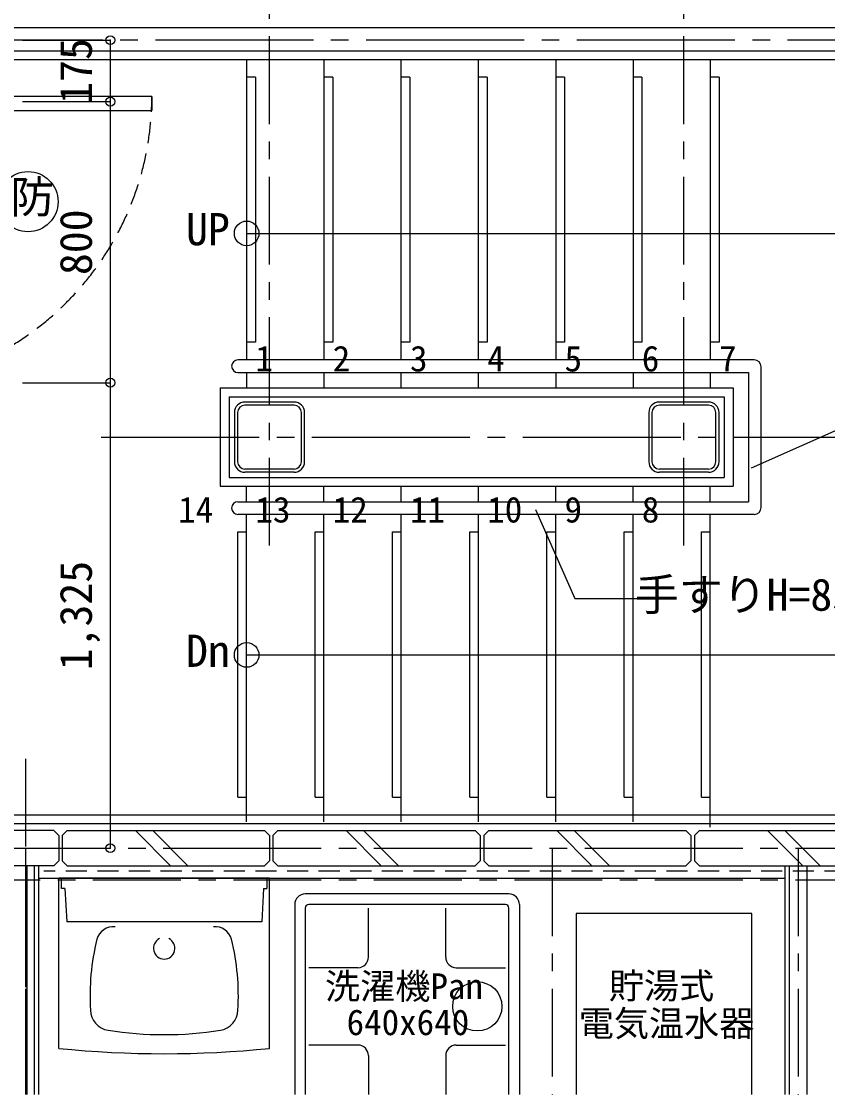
# Model space of a CAD drawing. Units: millimetres, scale not verified. Extents: x -9990 to 10135, y -7026 to 7050.
# Drawn here: x 5456 to 7751, y 1647 to 4701 of the extents above; entities that cross this region are included whole.
import ezdxf
from ezdxf.enums import TextEntityAlignment as Align

# ---------------------------------------------------------------- set-up
doc = ezdxf.new("R2010")
doc.units = ezdxf.units.MM
doc.header["$LTSCALE"] = 50
doc.header["$PDMODE"] = 32
doc.header["$PDSIZE"] = 25
for name, pattern in [('CHAIN1', [8, 5, -1, 1, -1]), ('CHAIN2', [12, 9, -1, 1, -1]), ('DASHED1', [1.8, 1.2, -0.6])]:
    doc.linetypes.add(name, pattern=pattern)
for name, color, linetype in [('1-0', 4, 'Continuous'), ('1-1', 6, 'Continuous'), ('1-2', 7, 'Continuous'), ('1-3', 2, 'Continuous'), ('1-4', 4, 'Continuous'), ('1-5', 6, 'Continuous')]:
    doc.layers.add(name, color=color, linetype=linetype)
doc.styles.add('ＭＳ ゴシック', font='')
doc.styles.get('ＭＳ ゴシック').set_extended_font_data('MS Gothic')

msp = doc.modelspace()

# ---------------------------------------------------------------- linework, layer by layer
at = {"layer": '1-0', "color": 6, "linetype": 'CHAIN2'}
for p, q in [((9287.22, 4647.76), (4917.1, 4647.76)), ((5682.97, 3517.76), (9287.22, 3517.76)), ((2859.6, 2347.76), (9787.22, 2347.76))]:
    msp.add_line(p, q, dxfattribs=at)
at = {"layer": '1-1', "linetype": 'CHAIN1'}
for p, q in [((6162.11, 3208.87), (6162.11, 5809.12)), ((7342.1, 3208.87), (7342.1, 5809.12)), ((5467.1, 2602.46), (5467.1, 1646.52)), ((6967.1, 2347.76), (6967.1, 1646.52)), ((7667.1, 2347.76), (7667.1, 1646.52)), ((2859.6, 2257.76), (9024.97, 2257.76))]:
    msp.add_line(p, q, dxfattribs=at)
at = {"layer": '1-2'}
for p, q in [((6232.1, 3617.76), (6092.1, 3617.76)), ((6232.1, 3608.76), (6092.1, 3608.76)), ((7412.1, 3617.76), (7272.1, 3617.76)), ((7412.1, 3608.76), (7272.1, 3608.76)), ((6062.1, 3587.76), (6062.1, 3447.76)), ((6071.1, 3587.76), (6071.1, 3447.76)), ((6253.1, 3447.76), (6253.1, 3587.76)), ((6262.11, 3447.76), (6262.11, 3587.76)), ((7242.1, 3587.76), (7242.1, 3447.76)), ((7251.1, 3587.76), (7251.1, 3447.76)), ((7433.1, 3447.76), (7433.1, 3587.76)), ((7442.1, 3447.76), (7442.1, 3587.76)), ((6232.1, 3426.76), (6092.1, 3426.76)), ((7412.1, 3426.76), (7272.1, 3426.76)), ((6232.1, 3417.76), (6092.1, 3417.76)), ((7412.1, 3417.76), (7272.1, 3417.76)), ((5547.96, 2397.76), (5236.24, 2397.76)), ((5562.1, 2383.62), (5547.96, 2397.76)), ((5562.1, 2383.62), (5562.1, 2311.9)), ((5572.1, 2383.62), (5586.24, 2397.76)), ((5572.1, 2383.62), (5572.1, 2311.9)), ((5586.24, 2397.76), (6147.96, 2397.76)), ((6162.1, 2383.62), (6147.96, 2397.76)), ((6162.1, 2383.62), (6162.1, 2311.9)), ((6172.1, 2383.62), (6186.24, 2397.76)), ((6172.1, 2383.62), (6172.1, 2311.9)), ((6186.24, 2397.76), (6747.96, 2397.76)), ((6762.1, 2383.62), (6747.96, 2397.76)), ((6762.1, 2383.62), (6762.1, 2311.9)), ((6772.1, 2383.62), (6786.24, 2397.76)), ((6772.1, 2383.62), (6772.1, 2311.9)), ((6786.24, 2397.76), (7347.96, 2397.76)), ((7362.1, 2383.62), (7347.96, 2397.76)), ((7362.1, 2383.62), (7362.1, 2311.9)), ((7372.1, 2383.62), (7386.24, 2397.76)), ((7372.1, 2383.62), (7372.1, 2311.9)), ((7386.24, 2397.76), (7947.96, 2397.76)), ((5547.96, 2297.76), (5236.24, 2297.76)), ((5547.96, 2297.76), (5562.1, 2311.9)), ((5586.24, 2297.76), (5572.1, 2311.9)), ((5586.24, 2297.76), (6147.96, 2297.76)), ((6147.96, 2297.76), (6162.1, 2311.9)), ((6186.24, 2297.76), (6172.1, 2311.9)), ((6186.24, 2297.76), (6747.96, 2297.76)), ((6747.96, 2297.76), (6762.1, 2311.9)), ((6786.24, 2297.76), (6772.1, 2311.9)), ((6786.24, 2297.76), (7347.96, 2297.76)), ((7347.96, 2297.76), (7362.1, 2311.9)), ((7386.24, 2297.76), (7372.1, 2311.9)), ((7386.24, 2297.76), (7947.96, 2297.76))]:
    msp.add_line(p, q, dxfattribs=at)
at = {"layer": '1-2', "color": 2}
msp.add_line((4987.1, 2417.76), (8387.11, 2417.76), dxfattribs=at)
at = {"layer": '1-2', "color": 4}
for p, q in [((5880.34, 2297.76), (5780.34, 2397.76)), ((5929.84, 2297.76), (5829.84, 2397.76)), ((6480.34, 2297.76), (6380.34, 2397.76)), ((6529.84, 2297.76), (6429.84, 2397.76)), ((7080.34, 2297.76), (6980.35, 2397.76)), ((7129.84, 2297.76), (7029.84, 2397.76)), ((7680.34, 2297.76), (7580.35, 2397.76)), ((7729.84, 2297.76), (7629.84, 2397.76))]:
    msp.add_line(p, q, dxfattribs=at)
at = {"layer": '1-2', "color": 2, "linetype": 'DASHED1'}
msp.add_line((8252.1, 2282.76), (5519.6, 2282.76), dxfattribs=at)
at = {"layer": '1-2', "color": 6}
for p, q in [((7034.94, 2161.99), (7034.94, 1646.52)), ((7534.94, 2161.99), (7034.94, 2161.99)), ((7534.94, 1646.52), (7534.94, 2161.99))]:
    msp.add_line(p, q, dxfattribs=at)
at = {"layer": '1-2'}
for centre, radius, start, end in [((6092.1, 3587.76), 30, 90, 180), ((6092.1, 3587.76), 21, 90, 180), ((6232.1, 3587.76), 30, 0, 90), ((6232.1, 3587.76), 21, 0, 90), ((7272.1, 3587.76), 30, 90, 180), ((7272.1, 3587.76), 21, 90, 180), ((7412.1, 3587.76), 30, 0, 90), ((7412.1, 3587.76), 21, 0, 90), ((6092.1, 3447.76), 30, 180, 270), ((6092.1, 3447.76), 21, 180, 270), ((6232.1, 3447.76), 30, 270, 0), ((6232.1, 3447.76), 21, 270, 0), ((7272.1, 3447.76), 30, 180, 270), ((7272.1, 3447.76), 21, 180, 270), ((7412.1, 3447.76), 30, 270, 0), ((7412.1, 3447.76), 21, 270, 0)]:
    msp.add_arc(centre, radius, start, end, dxfattribs=at)
at = {"layer": '1-3', "color": 3}
for p, q in [((5471.1, 2297.76), (5471.1, 1646.52)), ((7642.11, 2297.76), (7642.11, 1646.52)), ((7692.1, 2297.76), (7692.1, 1646.52))]:
    msp.add_line(p, q, dxfattribs=at)
at = {"layer": '1-3'}
for p, q in [((5492.1, 2297.76), (5492.1, 1646.52)), ((5504.6, 2297.76), (5504.6, 1646.52)), ((7629.61, 2297.76), (7629.61, 1646.52)), ((5504.6, 2262.76), (7629.61, 2262.76))]:
    msp.add_line(p, q, dxfattribs=at)
at = {"layer": '1-3', "color": 6}
for p, q in [((5562.4, 1777.79), (5562.4, 2262.76)), ((6162.41, 2262.76), (5562.4, 2262.76)), ((5569.9, 2232.76), (5569.9, 2262.76)), ((6154.9, 2262.76), (6154.9, 2232.76)), ((6162.41, 1777.79), (6162.41, 2262.76)), ((5579.9, 2232.76), (5569.9, 2232.76)), ((5579.9, 2232.76), (5584.9, 2137.75)), ((6144.9, 2232.76), (6139.9, 2137.75)), ((6144.9, 2232.76), (6154.9, 2232.76)), ((6139.9, 2137.75), (5584.9, 2137.75))]:
    msp.add_line(p, q, dxfattribs=at)
at = {"layer": '1-3', "color": 5}
for p, q in [((6843.82, 2217.45), (6263.82, 2217.45)), ((6233.82, 2187.45), (6233.82, 1646.52)), ((6263.82, 2177.45), (6263.82, 1646.52)), ((6833.82, 2187.45), (6273.82, 2187.45)), ((6443.82, 2037.45), (6443.82, 2177.45)), ((6663.82, 2037.45), (6663.82, 2177.45)), ((6843.82, 1646.52), (6843.82, 2177.45)), ((6873.82, 2187.45), (6873.82, 1646.52)), ((6413.82, 2007.45), (6273.82, 2007.45)), ((6693.82, 2007.45), (6833.82, 2007.45)), ((6413.82, 1787.45), (6273.82, 1787.45)), ((6693.82, 1787.45), (6833.82, 1787.45)), ((6443.82, 1757.45), (6443.82, 1646.52)), ((6663.82, 1757.45), (6663.82, 1646.52))]:
    msp.add_line(p, q, dxfattribs=at)
msp.add_circle((6753.82, 1897.45), 70, dxfattribs=at)
for centre, radius, start, end in [((6263.82, 2187.45), 30, 90, 180), ((6843.82, 2187.45), 30, 0, 90), ((6273.82, 2177.45), 10, 90, 180), ((6833.82, 2177.45), 10, 0, 90), ((6413.82, 2037.45), 30, 270, 0), ((6693.82, 2037.45), 30, 180, 270), ((6413.82, 1757.45), 30, 0, 90), ((6693.82, 1757.45), 30, 90, 180)]:
    msp.add_arc(centre, radius, start, end, dxfattribs=at)
at = {"layer": '1-3', "color": 6}
for centre, radius, start, end in [((5718.66, 2074.44), 50, 85.821, 163.84698), ((6006.15, 2074.44), 50, 16.153, 94.179), ((6315.61, 1929.37), 664.29, 166.153, 183.65399), ((5862.41, 2062.76), 30.5, 115.795, 64.20499), ((5409.18, 1929.37), 664.29, 356.34601, 13.84601), ((5712.66, 1888.44), 60, 181.34799, 260.23599), ((6012.14, 1888.44), 60, 279.76399, 358.65199), ((5862.41, 2862.09), 1045.08, 261.198, 278.80199), ((5862.41, 4762.75), 3000, 264.26099, 275.739)]:
    msp.add_arc(centre, radius, start, end, dxfattribs=at)
at = {"layer": '1-4', "color": 6}
for p, q in [((8502.1, 4682.76), (4917.1, 4682.76)), ((6097.1, 4592.76), (6097.1, 3737.75)), ((6317.11, 4592.76), (6317.11, 3737.75)), ((6537.1, 3737.75), (6537.1, 4592.76)), ((6757.11, 3737.75), (6757.11, 4592.76)), ((6977.1, 4592.76), (6977.1, 3737.75)), ((7197.11, 4592.76), (7197.11, 3737.75)), ((7417.1, 4592.76), (7417.1, 3737.75)), ((6122.1, 4542.76), (6097.1, 4542.76)), ((6122.1, 4542.76), (6122.1, 3787.76)), ((6342.11, 4542.76), (6317.11, 4542.76)), ((6342.11, 4542.76), (6342.11, 3787.76)), ((6562.11, 4542.76), (6537.11, 4542.76)), ((6562.11, 4542.76), (6562.11, 3787.76)), ((6782.12, 4542.76), (6757.12, 4542.76)), ((6782.12, 4542.76), (6782.12, 3787.76)), ((7002.13, 4542.76), (6977.13, 4542.76)), ((7002.13, 4542.76), (7002.13, 3787.76)), ((7222.13, 4542.76), (7197.13, 4542.76)), ((7222.13, 4542.76), (7222.13, 3787.76)), ((7442.14, 4542.76), (7417.14, 4542.76)), ((7442.14, 4542.76), (7442.14, 3787.76)), ((6097.1, 4097.76), (7987.1, 4097.76)), ((6122.1, 3787.76), (6097.1, 3787.76)), ((6342.11, 3787.76), (6317.11, 3787.76)), ((6562.11, 3787.76), (6537.11, 3787.76)), ((6782.12, 3787.76), (6757.12, 3787.76)), ((7002.13, 3787.76), (6977.13, 3787.76)), ((7222.13, 3787.76), (7197.13, 3787.76)), ((7442.14, 3787.76), (7417.14, 3787.76)), ((8403.48, 3815.2), (7533.83, 3429.44)), ((7542.1, 3737.75), (6072.1, 3737.75)), ((6072.1, 3701.75), (7526.1, 3701.75)), ((6097.1, 3701.75), (6097.1, 3657.76)), ((6317.11, 3701.75), (6317.11, 3657.76)), ((6537.1, 3657.76), (6537.1, 3701.75)), ((6757.11, 3657.76), (6757.11, 3701.75)), ((6977.1, 3701.75), (6977.1, 3657.76)), ((7197.11, 3701.75), (7197.11, 3657.76)), ((7417.1, 3701.75), (7417.1, 3657.76)), ((7526.1, 3701.75), (7526.1, 3333.76)), ((7562.1, 3317.76), (7562.1, 3717.75)), ((6097.1, 3333.76), (6097.1, 3377.76)), ((6317.11, 3333.76), (6317.11, 3377.76)), ((6537.1, 3333.76), (6537.1, 3377.76)), ((6757.11, 3333.76), (6757.11, 3377.76)), ((6977.1, 3333.76), (6977.1, 3377.76)), ((7197.11, 3333.76), (7197.11, 3377.76)), ((7417.1, 3333.76), (7417.1, 3377.76)), ((6072.1, 3333.76), (7526.1, 3333.76)), ((7542.1, 3297.76), (6072.1, 3297.76)), ((6097.1, 2422.76), (6097.1, 3297.76)), ((6317.11, 2422.76), (6317.11, 3297.76)), ((6537.1, 2422.76), (6537.1, 3297.76)), ((6757.11, 2422.76), (6757.11, 3297.76)), ((6977.1, 2422.76), (6977.1, 3297.76)), ((7197.11, 2422.76), (7197.11, 3297.76)), ((7417.1, 2407.76), (7417.1, 3297.76)), ((6072.06, 3247.76), (6097.06, 3247.76)), ((6072.06, 2492.76), (6072.06, 3247.76)), ((6292.06, 3247.76), (6317.06, 3247.76)), ((6292.06, 2492.76), (6292.06, 3247.76)), ((6512.06, 3247.76), (6537.06, 3247.76)), ((6512.06, 2492.76), (6512.06, 3247.76)), ((6732.06, 3247.76), (6757.06, 3247.76)), ((6732.06, 2492.76), (6732.06, 3247.76)), ((6952.06, 3247.76), (6977.06, 3247.76)), ((6952.06, 2492.76), (6952.06, 3247.76)), ((7172.06, 3247.76), (7197.06, 3247.76)), ((7172.06, 2492.76), (7172.06, 3247.76)), ((7392.06, 3247.76), (7417.06, 3247.76)), ((7392.06, 2492.76), (7392.06, 3247.76)), ((6097.1, 2897.76), (7987.1, 2897.76)), ((6072.06, 2492.76), (6097.06, 2492.76)), ((6292.06, 2492.76), (6317.06, 2492.76)), ((6512.06, 2492.76), (6537.06, 2492.76)), ((6732.06, 2492.76), (6757.06, 2492.76)), ((6952.06, 2492.76), (6977.06, 2492.76)), ((7172.06, 2492.76), (7197.06, 2492.76)), ((7392.06, 2492.76), (7417.06, 2492.76))]:
    msp.add_line(p, q, dxfattribs=at)
at = {"layer": '1-4'}
for p, q in [((5458.96, 4647.76), (5708.96, 4647.76)), ((5708.96, 4647.76), (5708.96, 2347.76)), ((5458.96, 4472.76), (5708.96, 4472.76)), ((5458.96, 3672.75), (5708.96, 3672.75)), ((5458.96, 2347.76), (5708.96, 2347.76))]:
    msp.add_line(p, q, dxfattribs=at)
at = {"layer": '1-4', "color": 7}
for p, q in [((5827.1, 4487.75), (4952.1, 4487.75)), ((5827.1, 4487.75), (5827.1, 4447.76)), ((4997.1, 4447.76), (5827.1, 4447.76))]:
    msp.add_line(p, q, dxfattribs=at)
at = {"layer": '1-4', "color": 2}
for p, q in [((6022.1, 3657.76), (6022.1, 3377.76)), ((6022.1, 3657.76), (7482.1, 3657.76)), ((7482.1, 3657.76), (7482.1, 3377.76)), ((6047.1, 3632.76), (6047.1, 3402.76)), ((6047.1, 3632.76), (7457.1, 3632.76)), ((7457.1, 3632.76), (7457.1, 3402.76)), ((6047.1, 3402.76), (7457.1, 3402.76)), ((6022.1, 3377.76), (7482.1, 3377.76)), ((4987.1, 2442.76), (8412.1, 2442.76))]:
    msp.add_line(p, q, dxfattribs=at)
at = {"layer": '1-4', "color": 6, "linetype": 'CHAIN1'}
msp.add_line((5467.11, 2347.76), (5467.11, 1646.52), dxfattribs=at)
at = {"layer": '1-4', "color": 2}
for points in [[(4987.1, 4617.75), (8437.1, 4617.75), (8437.1, 2417.76)], [(4987.1, 4592.76), (8412.1, 4592.76), (8412.1, 2442.76)]]:
    msp.add_lwpolyline(points, dxfattribs=at)
msp.add_circle((5474.72, 4188.01), 85.48, dxfattribs=at)
at = {"layer": '1-4', "color": 6}
for centre in [(6097.1, 4097.76), (6097.1, 2897.76)]:
    msp.add_circle(centre, 35, dxfattribs=at)
at = {"layer": '1-4', "color": 6, "linetype": 'DASHED1'}
msp.add_arc((4997.1, 4487.75), 830, 270, 0, dxfattribs=at)
at = {"layer": '1-4', "color": 6}
for centre, radius, start, end in [((6072.1, 3719.76), 18, 90, 270), ((7542.1, 3717.75), 20, 0, 90), ((6072.1, 3315.76), 18, 90, 270), ((7542.1, 3317.76), 20, 270, 0)]:
    msp.add_arc(centre, radius, start, end, dxfattribs=at)
at = {"layer": '1-4'}
for p in [(5708.96, 4647.76), (5708.96, 4472.76), (5708.96, 3672.75), (5708.96, 2347.76)]:
    msp.add_point(p, dxfattribs=at)
at = {"layer": '1-5'}
for p, q in [((6919.95, 3312.09), (7031.1, 3058.68)), ((7031.1, 3058.68), (7213.79, 3058.68))]:
    msp.add_line(p, q, dxfattribs=at)

# ---------------------------------------------------------------- texts
at = {"layer": '1-2', "color": 4, "style": 'ＭＳ ゴシック'}
for s, p in [('貯湯式', (7128.22, 1897.24)), ('電気温水器', (7042.71, 1790.36))]:
    msp.add_text(s, height=73.31, dxfattribs=at).set_placement(p, align=Align.BOTTOM_LEFT)
at = {"layer": '1-3', "color": 4, "style": 'ＭＳ ゴシック'}
for s, p in [('洗濯機Pan', (6320.27, 1896.17)), ('640x640', (6381.67, 1793.56))]:
    msp.add_text(s, height=73.31, dxfattribs=at).set_placement(p, align=Align.BOTTOM_LEFT)
at = {"layer": '1-4', "style": 'ＭＳ ゴシック'}
for s, p in [('175', (5683.96, 4466.51)), ('800', (5683.96, 3979.01)), ('1,325', (5683.96, 2854.01))]:
    msp.add_text(s, height=91.64, rotation=90, dxfattribs=at).set_placement(p, align=Align.BOTTOM_LEFT)
for s, height, p in [('防', 91.64, (5424.08, 4128.29)), ('UP', 91.64, (5924.5, 4036.46)), ('1', 73.31, (6122.1, 3682.76)), ('2', 73.31, (6342.11, 3682.76)), ('3', 73.31, (6562.11, 3682.76)), ('4', 73.31, (6782.12, 3682.76)), ('5', 73.31, (7002.13, 3682.76)), ('6', 73.31, (7222.13, 3682.76)), ('7', 73.31, (7442.14, 3682.76)), ('14', 73.31, (5902.09, 3252.76)), ('13', 73.31, (6122.1, 3252.76)), ('12', 73.31, (6342.11, 3252.76)), ('11', 73.31, (6562.11, 3252.76)), ('10', 73.31, (6782.12, 3252.76)), ('9', 73.31, (7002.13, 3252.76)), ('8', 73.31, (7222.13, 3252.76)), ('Dn', 91.64, (5924.5, 2836.46))]:
    msp.add_text(s, height=height, dxfattribs=at).set_placement(p, align=Align.BOTTOM_LEFT)
at = {"layer": '1-5', "color": 4, "style": 'ＭＳ ゴシック'}
msp.add_text('手すりH=850', height=91.64, dxfattribs=at).set_placement((7202.39, 2996.18), align=Align.BOTTOM_LEFT)

doc.saveas('drawing.dxf')
